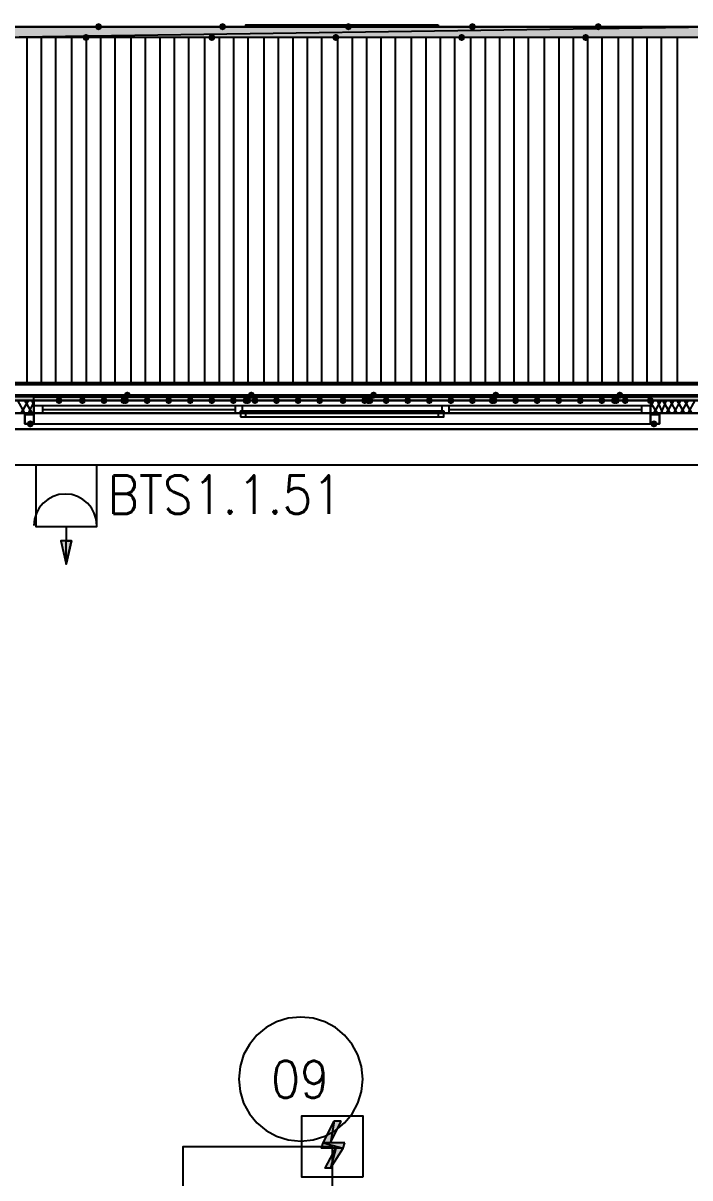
# Model space of a CAD drawing. Header units: millimetres. Extents: x 0 to 420, y 0 to 297.
# Drawn here: x 295.19 to 310.9, y 204.24 to 231.44 of the extents above; entities that cross this region are included whole.
import ezdxf

# ---------------------------------------------------------------- set-up
doc = ezdxf.new("R2010")
doc.units = ezdxf.units.MM
doc.layers.get('0').update_dxf_attribs({"linetype": 'CONTINUOUS'})
doc.styles.get("Standard").update_dxf_attribs({"font": 'STANDARD'})

msp = doc.modelspace()

# ---------------------------------------------------------------- hatches: boundary and pattern name
at = {"true_color": 0x000007}
h = msp.add_hatch(color=0, dxfattribs=at)
h.paths.add_polyline_path([(311.404, 231.097667), (294.005, 231.097667), (311.404, 231.351667)], flags=0)
h.paths.add_polyline_path([(294.005, 231.097667), (311.404, 231.351667), (294.005, 231.351667)], flags=0)
at = {"true_color": 0x0000fe}
for points in [[(297.053, 231.351667), (297.028129, 231.291871), (296.968333, 231.267), (296.908537, 231.291871), (296.883667, 231.351667), (296.908537, 231.411462), (296.968333, 231.436333), (297.028129, 231.411463)], [(299.974, 231.351667), (299.949129, 231.291871), (299.889333, 231.267), (299.829538, 231.291871), (299.804667, 231.351667), (299.829537, 231.411462), (299.889333, 231.436333), (299.949129, 231.411463)], [(302.937333, 231.351667), (302.912462, 231.291871), (302.852667, 231.267), (302.792871, 231.291871), (302.768, 231.351667), (302.792871, 231.411462), (302.852667, 231.436333), (302.912462, 231.411463)], [(305.858333, 231.351667), (305.833463, 231.291871), (305.773667, 231.267), (305.713871, 231.291871), (305.689, 231.351667), (305.713871, 231.411462), (305.773667, 231.436333), (305.833462, 231.411463)], [(308.821667, 231.351667), (308.796796, 231.291871), (308.737, 231.267), (308.677204, 231.291871), (308.652333, 231.351667), (308.677204, 231.411462), (308.737, 231.436333), (308.796796, 231.411463)], [(296.756667, 231.097667), (296.731796, 231.037871), (296.672, 231.013), (296.612204, 231.037871), (296.587333, 231.097667), (296.612204, 231.157462), (296.672, 231.182333), (296.731796, 231.157463)], [(299.72, 231.097667), (299.695129, 231.037871), (299.635333, 231.013), (299.575538, 231.037871), (299.550667, 231.097667), (299.575537, 231.157462), (299.635333, 231.182333), (299.695129, 231.157463)], [(302.641, 231.097667), (302.616129, 231.037871), (302.556333, 231.013), (302.496537, 231.037871), (302.471667, 231.097667), (302.496537, 231.157462), (302.556333, 231.182333), (302.616129, 231.157463)], [(305.604333, 231.097667), (305.579462, 231.037871), (305.519667, 231.013), (305.459871, 231.037871), (305.435, 231.097667), (305.459871, 231.157462), (305.519667, 231.182333), (305.579462, 231.157463)], [(308.525333, 231.097667), (308.500463, 231.037871), (308.440667, 231.013), (308.380871, 231.037871), (308.356, 231.097667), (308.380871, 231.157462), (308.440667, 231.182333), (308.500462, 231.157463)], [(297.645667, 222.546333), (297.620796, 222.486537), (297.561, 222.461667), (297.501204, 222.486537), (297.476333, 222.546333), (297.501204, 222.606129), (297.561, 222.631), (297.620796, 222.606129)], [(297.645667, 222.546333), (297.620796, 222.486537), (297.561, 222.461667), (297.501204, 222.486537), (297.476333, 222.546333), (297.501204, 222.606129), (297.561, 222.631), (297.620796, 222.606129)], [(297.645667, 222.546333), (297.620796, 222.486537), (297.561, 222.461667), (297.501204, 222.486537), (297.476333, 222.546333), (297.501204, 222.606129), (297.561, 222.631), (297.620796, 222.606129)], [(297.730333, 222.673333), (297.705462, 222.613537), (297.645667, 222.588667), (297.585871, 222.613537), (297.561, 222.673333), (297.585871, 222.733129), (297.645667, 222.758), (297.705462, 222.733129)], [(300.524333, 222.546333), (300.499462, 222.486537), (300.439667, 222.461667), (300.379871, 222.486537), (300.355, 222.546333), (300.379871, 222.606129), (300.439667, 222.631), (300.499462, 222.606129)], [(300.566667, 222.546333), (300.541796, 222.486537), (300.482, 222.461667), (300.422204, 222.486537), (300.397333, 222.546333), (300.422204, 222.606129), (300.482, 222.631), (300.541796, 222.606129)], [(300.566667, 222.546333), (300.541796, 222.486537), (300.482, 222.461667), (300.422204, 222.486537), (300.397333, 222.546333), (300.422204, 222.606129), (300.482, 222.631), (300.541796, 222.606129)], [(300.651333, 222.673333), (300.626463, 222.613537), (300.566667, 222.588667), (300.506871, 222.613537), (300.482, 222.673333), (300.506871, 222.733129), (300.566667, 222.758), (300.626462, 222.733129)], [(303.403, 222.546333), (303.378129, 222.486537), (303.318333, 222.461667), (303.258537, 222.486537), (303.233667, 222.546333), (303.258537, 222.606129), (303.318333, 222.631), (303.378129, 222.606129)], [(303.445333, 222.546333), (303.420462, 222.486537), (303.360667, 222.461667), (303.300871, 222.486537), (303.276, 222.546333), (303.300871, 222.606129), (303.360667, 222.631), (303.420462, 222.606129)], [(303.445333, 222.546333), (303.420462, 222.486537), (303.360667, 222.461667), (303.300871, 222.486537), (303.276, 222.546333), (303.300871, 222.606129), (303.360667, 222.631), (303.420462, 222.606129)], [(303.53, 222.673333), (303.505129, 222.613537), (303.445333, 222.588667), (303.385538, 222.613537), (303.360667, 222.673333), (303.385537, 222.733129), (303.445333, 222.758), (303.505129, 222.733129)], [(306.324, 222.546333), (306.299129, 222.486537), (306.239333, 222.461667), (306.179537, 222.486537), (306.154667, 222.546333), (306.179537, 222.606129), (306.239333, 222.631), (306.299129, 222.606129)], [(306.366333, 222.546333), (306.341462, 222.486537), (306.281667, 222.461667), (306.221871, 222.486537), (306.197, 222.546333), (306.221871, 222.606129), (306.281667, 222.631), (306.341462, 222.606129)], [(306.366333, 222.546333), (306.341462, 222.486537), (306.281667, 222.461667), (306.221871, 222.486537), (306.197, 222.546333), (306.221871, 222.606129), (306.281667, 222.631), (306.341462, 222.606129)], [(306.408667, 222.673333), (306.383796, 222.613537), (306.324, 222.588667), (306.264204, 222.613537), (306.239333, 222.673333), (306.264204, 222.733129), (306.324, 222.758), (306.383796, 222.733129)], [(309.202667, 222.546333), (309.177796, 222.486537), (309.118, 222.461667), (309.058204, 222.486537), (309.033333, 222.546333), (309.058204, 222.606129), (309.118, 222.631), (309.177796, 222.606129)], [(309.245, 222.546333), (309.220129, 222.486537), (309.160333, 222.461667), (309.100537, 222.486537), (309.075667, 222.546333), (309.100537, 222.606129), (309.160333, 222.631), (309.220129, 222.606129)], [(309.245, 222.546333), (309.220129, 222.486537), (309.160333, 222.461667), (309.100537, 222.486537), (309.075667, 222.546333), (309.100537, 222.606129), (309.160333, 222.631), (309.220129, 222.606129)], [(309.329667, 222.673333), (309.304796, 222.613537), (309.245, 222.588667), (309.185204, 222.613537), (309.160333, 222.673333), (309.185204, 222.733129), (309.245, 222.758), (309.304796, 222.733129)]]:
    msp.add_hatch(color=0, dxfattribs=at).paths.add_polyline_path(points, flags=0)
at = {"true_color": 0x000007}
h = msp.add_hatch(color=0, dxfattribs=at)
h.paths.add_polyline_path([(119.507, 222.673333), (381.550333, 222.673333), (119.507, 222.546333)], flags=0)
h.paths.add_polyline_path([(381.550333, 222.673333), (119.507, 222.546333), (381.550333, 222.546333)], flags=0)
for points in [[(296.121667, 222.546333), (296.096796, 222.486537), (296.037, 222.461667), (295.977204, 222.486537), (295.952333, 222.546333), (295.977204, 222.606129), (296.037, 222.631), (296.096796, 222.606129)], [(296.672, 222.546333), (296.647129, 222.486537), (296.587333, 222.461667), (296.527537, 222.486537), (296.502667, 222.546333), (296.527537, 222.606129), (296.587333, 222.631), (296.647129, 222.606129)], [(297.18, 222.546333), (297.155129, 222.486537), (297.095333, 222.461667), (297.035538, 222.486537), (297.010667, 222.546333), (297.035537, 222.606129), (297.095333, 222.631), (297.155129, 222.606129)], [(297.688, 222.546333), (297.663129, 222.486537), (297.603333, 222.461667), (297.543537, 222.486537), (297.518667, 222.546333), (297.543537, 222.606129), (297.603333, 222.631), (297.663129, 222.606129)], [(298.196, 222.546333), (298.171129, 222.486537), (298.111333, 222.461667), (298.051537, 222.486537), (298.026667, 222.546333), (298.051537, 222.606129), (298.111333, 222.631), (298.171129, 222.606129)], [(298.704, 222.546333), (298.679129, 222.486537), (298.619333, 222.461667), (298.559537, 222.486537), (298.534667, 222.546333), (298.559537, 222.606129), (298.619333, 222.631), (298.679129, 222.606129)], [(299.212, 222.546333), (299.187129, 222.486537), (299.127333, 222.461667), (299.067538, 222.486537), (299.042667, 222.546333), (299.067537, 222.606129), (299.127333, 222.631), (299.187129, 222.606129)], [(299.72, 222.546333), (299.695129, 222.486537), (299.635333, 222.461667), (299.575538, 222.486537), (299.550667, 222.546333), (299.575537, 222.606129), (299.635333, 222.631), (299.695129, 222.606129)], [(300.228, 222.546333), (300.203129, 222.486537), (300.143333, 222.461667), (300.083538, 222.486537), (300.058667, 222.546333), (300.083537, 222.606129), (300.143333, 222.631), (300.203129, 222.606129)], [(300.736, 222.546333), (300.711129, 222.486537), (300.651333, 222.461667), (300.591537, 222.486537), (300.566667, 222.546333), (300.591537, 222.606129), (300.651333, 222.631), (300.711129, 222.606129)], [(301.244, 222.546333), (301.219129, 222.486537), (301.159333, 222.461667), (301.099538, 222.486537), (301.074667, 222.546333), (301.099537, 222.606129), (301.159333, 222.631), (301.219129, 222.606129)], [(301.752, 222.546333), (301.727129, 222.486537), (301.667333, 222.461667), (301.607538, 222.486537), (301.582667, 222.546333), (301.607537, 222.606129), (301.667333, 222.631), (301.727129, 222.606129)], [(302.26, 222.546333), (302.235129, 222.486537), (302.175333, 222.461667), (302.115538, 222.486537), (302.090667, 222.546333), (302.115537, 222.606129), (302.175333, 222.631), (302.235129, 222.606129)], [(302.810333, 222.546333), (302.785462, 222.486537), (302.725667, 222.461667), (302.665871, 222.486537), (302.641, 222.546333), (302.665871, 222.606129), (302.725667, 222.631), (302.785462, 222.606129)], [(303.318333, 222.546333), (303.293462, 222.486537), (303.233667, 222.461667), (303.173871, 222.486537), (303.149, 222.546333), (303.173871, 222.606129), (303.233667, 222.631), (303.293462, 222.606129)], [(303.826333, 222.546333), (303.801462, 222.486537), (303.741667, 222.461667), (303.681871, 222.486537), (303.657, 222.546333), (303.681871, 222.606129), (303.741667, 222.631), (303.801462, 222.606129)], [(304.334333, 222.546333), (304.309463, 222.486537), (304.249667, 222.461667), (304.189871, 222.486537), (304.165, 222.546333), (304.189871, 222.606129), (304.249667, 222.631), (304.309462, 222.606129)], [(304.842333, 222.546333), (304.817462, 222.486537), (304.757667, 222.461667), (304.697871, 222.486537), (304.673, 222.546333), (304.697871, 222.606129), (304.757667, 222.631), (304.817462, 222.606129)], [(305.350333, 222.546333), (305.325462, 222.486537), (305.265667, 222.461667), (305.205871, 222.486537), (305.181, 222.546333), (305.205871, 222.606129), (305.265667, 222.631), (305.325462, 222.606129)], [(305.858333, 222.546333), (305.833463, 222.486537), (305.773667, 222.461667), (305.713871, 222.486537), (305.689, 222.546333), (305.713871, 222.606129), (305.773667, 222.631), (305.833462, 222.606129)], [(306.366333, 222.546333), (306.341462, 222.486537), (306.281667, 222.461667), (306.221871, 222.486537), (306.197, 222.546333), (306.221871, 222.606129), (306.281667, 222.631), (306.341462, 222.606129)], [(306.874333, 222.546333), (306.849462, 222.486537), (306.789667, 222.461667), (306.729871, 222.486537), (306.705, 222.546333), (306.729871, 222.606129), (306.789667, 222.631), (306.849462, 222.606129)], [(307.382333, 222.546333), (307.357462, 222.486537), (307.297667, 222.461667), (307.237871, 222.486537), (307.213, 222.546333), (307.237871, 222.606129), (307.297667, 222.631), (307.357462, 222.606129)], [(307.890333, 222.546333), (307.865463, 222.486537), (307.805667, 222.461667), (307.745871, 222.486537), (307.721, 222.546333), (307.745871, 222.606129), (307.805667, 222.631), (307.865462, 222.606129)], [(308.398333, 222.546333), (308.373462, 222.486537), (308.313667, 222.461667), (308.253871, 222.486537), (308.229, 222.546333), (308.253871, 222.606129), (308.313667, 222.631), (308.373462, 222.606129)], [(308.906333, 222.546333), (308.881463, 222.486537), (308.821667, 222.461667), (308.761871, 222.486537), (308.737, 222.546333), (308.761871, 222.606129), (308.821667, 222.631), (308.881462, 222.606129)], [(309.456667, 222.546333), (309.431796, 222.486537), (309.372, 222.461667), (309.312204, 222.486537), (309.287333, 222.546333), (309.312204, 222.606129), (309.372, 222.631), (309.431796, 222.606129)], [(310.049333, 222.546333), (310.024462, 222.486537), (309.964667, 222.461667), (309.904871, 222.486537), (309.88, 222.546333), (309.904871, 222.606129), (309.964667, 222.631), (310.024462, 222.606129)], [(295.444333, 221.996), (295.419462, 221.936204), (295.359667, 221.911333), (295.299871, 221.936204), (295.275, 221.996), (295.299871, 222.055796), (295.359667, 222.080667), (295.419462, 222.055796)], [(310.134, 221.996), (310.109129, 221.936204), (310.049333, 221.911333), (309.989537, 221.936204), (309.964667, 221.996), (309.989537, 222.055796), (310.049333, 222.080667), (310.109129, 222.055796)]]:
    msp.add_hatch(color=0, dxfattribs=at).paths.add_polyline_path(points, flags=0)
at = {"true_color": 0x000006}
h = msp.add_hatch(color=0, dxfattribs=at)
h.paths.add_polyline_path([(296.333334, 219.244332), (296.206334, 218.693999), (296.206334, 219.244332)], flags=0)
h.paths.add_polyline_path([(296.206334, 218.693999), (296.206334, 219.244332), (296.079334, 219.244332)], flags=0)
at = {"true_color": 0x000001}
h = msp.add_hatch(color=0, dxfattribs=at)
h.paths.add_polyline_path([(302.683334, 205.570666), (302.514, 205.570666), (302.429334, 205.062666)], flags=0)
h.paths.add_polyline_path([(302.514, 205.570666), (302.429334, 205.062666), (302.26, 205.062666)], flags=0)
h = msp.add_hatch(color=0, dxfattribs=at)
h.paths.add_polyline_path([(302.768, 205.062666), (302.26, 205.062666), (302.725667, 204.935666)], flags=0)
h.paths.add_polyline_path([(302.26, 205.062666), (302.725667, 204.935666), (302.217667, 204.935666)], flags=0)
h = msp.add_hatch(color=0, dxfattribs=at)
h.paths.add_polyline_path([(302.725667, 204.935666), (302.556334, 204.935666), (302.429334, 204.469999)], flags=0)
h.paths.add_polyline_path([(302.556334, 204.935666), (302.429334, 204.469999), (302.302334, 204.469999)], flags=0)

# ---------------------------------------------------------------- linework, layer by layer
at = {"color": 0, "true_color": 0x000007}
for points in [[(346.159667, 231.351667), (346.159667, 231.097667), (328.803, 231.097667), (328.803, 231.351667), (328.803, 231.097667), (311.404, 231.097667), (311.404, 231.351667), (311.404, 231.097667), (294.005, 231.097667), (294.005, 231.351667), (294.005, 231.097667), (276.606, 231.097667), (276.606, 231.351667), (259.249333, 231.351667), (259.249333, 231.097667), (276.606, 231.097667), (276.606, 231.351667), (294.005, 231.351667), (311.404, 231.351667), (328.803, 231.351667)], [(311.404, 231.097667), (294.005, 231.097667), (311.404, 231.351667)], [(294.005, 231.097667), (311.404, 231.351667), (294.005, 231.351667)], [(304.969333, 231.394), (304.969333, 231.351667), (300.439667, 231.351667), (300.439667, 231.394)], [(381.550333, 230.505), (381.550333, 231.097667), (119.507, 231.097667), (119.507, 230.505), (119.507, 223.52), (119.507, 222.927333), (381.550333, 222.927333), (381.550333, 223.52)], [(311.404, 222.631), (294.005, 222.631), (294.005, 222.969667), (311.404, 222.969667)], [(119.507, 222.673333), (381.550333, 222.673333), (119.507, 222.546333)], [(381.550333, 222.673333), (119.507, 222.546333), (381.550333, 222.546333)], [(119.507, 222.673333), (119.507, 222.546333), (381.550333, 222.546333), (381.550333, 222.673333)], [(392.938, 222.25), (258.868333, 222.25), (258.868333, 191.219667), (242.189, 191.219667), (242.189, 222.25), (108.119333, 222.25), (108.119333, 105.579333), (242.189, 105.579333), (242.189, 136.609667), (258.868333, 136.609667), (258.868333, 105.579333), (392.938, 105.579333)], [(295.232667, 222.25), (295.444333, 222.25), (295.444333, 221.996), (295.232667, 221.996)], [(295.444333, 222.25), (295.444333, 222.419333)], [(300.312667, 222.165333), (300.439667, 222.165333), (300.439667, 222.292333), (300.312667, 222.292333)], [(305.096333, 222.292333), (304.969333, 222.292333), (304.969333, 222.165333), (305.096333, 222.165333)], [(309.964667, 222.25), (309.964667, 222.419333)], [(309.964667, 222.25), (310.176333, 222.25), (310.176333, 221.996), (309.964667, 221.996)], [(295.232667, 222.207667), (295.232667, 221.996), (295.444333, 221.996), (295.444333, 222.207667)], [(309.964667, 222.207667), (309.964667, 221.996), (310.176333, 221.996), (310.176333, 222.207667)], [(242.189, 221.869), (242.189, 191.219667), (258.868333, 191.219667), (258.868333, 221.869), (392.557, 221.869), (392.557, 105.918), (258.868333, 105.918), (258.868333, 136.609667), (242.189, 136.609667), (242.189, 105.918), (108.500333, 105.918), (108.500333, 221.869)]]:
    msp.add_lwpolyline(points, close=True, dxfattribs=at)
for points in [[(311.404, 231.351667), (294.005, 231.351667)], [(300.439667, 231.351667), (300.439667, 231.394), (304.969333, 231.394)], [(119.507, 222.546333), (381.550333, 222.546333), (119.507, 222.546333), (381.550333, 222.546333)], [(119.507, 222.546333), (381.550333, 222.546333)], [(119.507, 222.546333), (381.550333, 222.546333)], [(295.444333, 222.546333), (292.565667, 222.546333)], [(295.232667, 222.25), (295.063333, 222.546333)], [(295.148, 222.25), (295.317333, 222.546333)], [(295.402, 222.25), (295.232667, 222.546333)], [(295.317333, 222.25), (295.444333, 222.504)], [(295.444333, 222.419333), (295.402, 222.546333)], [(295.444333, 222.546333), (295.444333, 222.631), (309.964667, 222.631), (309.964667, 222.546333)], [(295.444333, 222.546333), (295.444333, 222.419333), (295.444333, 222.25)], [(295.444333, 222.546333), (295.444333, 222.419333)], [(309.964667, 222.377), (310.049333, 222.546333)], [(309.964667, 222.546333), (309.964667, 222.419333), (309.964667, 222.25)], [(309.964667, 222.546333), (309.964667, 222.419333)], [(312.843333, 222.546333), (309.964667, 222.546333)], [(310.134, 222.25), (309.964667, 222.504)], [(310.049333, 222.25), (310.218667, 222.546333)], [(310.261, 222.25), (310.134, 222.546333)], [(310.218667, 222.25), (310.345667, 222.546333)], [(310.430333, 222.25), (310.261, 222.546333)], [(310.345667, 222.25), (310.515, 222.546333)], [(310.599667, 222.25), (310.430333, 222.546333)], [(310.515, 222.25), (310.684333, 222.546333)], [(310.769, 222.25), (310.599667, 222.546333)], [(310.684333, 222.25), (310.853667, 222.546333)], [(310.938333, 222.25), (310.769, 222.546333)], [(310.853667, 222.25), (311.023, 222.546333)], [(292.565667, 222.25), (295.444333, 222.25)], [(295.359667, 222.25), (295.359667, 222.207667)], [(295.444333, 222.25), (295.656, 222.25), (295.656, 222.419333), (295.444333, 222.419333)], [(302.725667, 222.25), (295.444333, 222.25), (295.444333, 222.123)], [(302.725667, 222.25), (295.444333, 222.25), (295.444333, 222.123)], [(295.444333, 222.25), (309.964667, 222.25)], [(300.185667, 222.419333), (295.656, 222.419333)], [(295.656, 222.334667), (300.185667, 222.334667)], [(295.656, 222.25), (300.185667, 222.25)], [(300.270333, 222.419333), (300.185667, 222.419333), (300.185667, 222.25), (300.270333, 222.25)], [(300.270333, 222.25), (300.312667, 222.25), (300.312667, 222.292333), (300.355, 222.292333), (300.355, 222.419333), (300.270333, 222.419333)], [(305.054, 222.419333), (300.355, 222.419333)], [(304.969333, 222.292333), (300.439667, 222.292333)], [(300.439667, 222.25), (304.969333, 222.25)], [(309.964667, 222.123), (309.964667, 222.25), (302.725667, 222.25)], [(309.964667, 222.123), (309.964667, 222.25), (302.725667, 222.25)], [(305.138667, 222.419333), (305.054, 222.419333), (305.054, 222.292333), (305.096333, 222.292333), (305.096333, 222.25), (305.138667, 222.25)], [(305.138667, 222.25), (305.223333, 222.25), (305.223333, 222.419333), (305.138667, 222.419333)], [(309.753, 222.419333), (305.223333, 222.419333)], [(305.223333, 222.334667), (309.753, 222.334667)], [(305.223333, 222.25), (309.753, 222.25)], [(309.964667, 222.419333), (309.753, 222.419333), (309.753, 222.25), (309.964667, 222.25)], [(309.964667, 222.25), (312.843333, 222.25)], [(310.049333, 222.25), (310.049333, 222.207667)], [(295.444333, 222.123), (295.444333, 221.996), (302.725667, 221.996)], [(295.444333, 222.123), (295.444333, 221.996), (302.725667, 221.996)], [(300.439667, 222.165333), (304.969333, 222.165333)], [(300.439667, 222.165333), (304.969333, 222.165333)], [(302.725667, 221.996), (309.964667, 221.996), (309.964667, 222.123)], [(302.725667, 221.996), (309.964667, 221.996), (309.964667, 222.123)], [(303.191333, 206.5655), (303.161661, 206.859844), (303.076561, 207.133996), (302.941905, 207.382083), (302.763566, 207.598232), (302.547416, 207.776572), (302.299329, 207.911228), (302.025177, 207.996328), (301.730833, 208.026), (301.43649, 207.996328), (301.162338, 207.911228), (300.914251, 207.776572), (300.698101, 207.598232), (300.519762, 207.382083), (300.385106, 207.133996), (300.300005, 206.859844), (300.270333, 206.5655)], [(300.270333, 206.5655), (300.300005, 206.271156), (300.385106, 205.997004), (300.519762, 205.748917), (300.698101, 205.532768), (300.914251, 205.354428), (301.162338, 205.219772), (301.43649, 205.134672), (301.730833, 205.105), (302.025177, 205.134672), (302.299329, 205.219772), (302.547416, 205.354428), (302.763566, 205.532768), (302.941905, 205.748917), (303.076561, 205.997004), (303.161661, 206.271156), (303.191333, 206.5655)], [(301.752, 205.697666), (303.191334, 205.697666)]]:
    msp.add_lwpolyline(points, dxfattribs=at)
at = {"color": 0, "true_color": 0x0000fd}
for points in [[(295.275, 231.097667), (295.275, 222.927333)], [(295.613667, 231.097667), (295.613667, 222.927333)], [(295.952333, 231.097667), (295.952333, 222.927333)], [(296.333333, 231.097667), (296.333333, 222.927333)], [(296.672, 231.097667), (296.672, 222.927333)], [(297.010667, 231.097667), (297.010667, 222.927333)], [(297.349333, 231.097667), (297.349333, 222.927333)], [(297.730333, 231.097667), (297.730333, 222.927333)], [(298.069, 231.097667), (298.069, 222.927333)], [(298.407667, 231.097667), (298.407667, 222.927333)], [(298.746333, 231.097667), (298.746333, 222.927333)], [(299.085, 231.097667), (299.085, 222.927333)], [(299.466, 231.097667), (299.466, 222.927333)], [(299.804667, 231.097667), (299.804667, 222.927333)], [(300.143333, 231.097667), (300.143333, 222.927333)], [(300.482, 231.097667), (300.482, 222.927333)], [(300.863, 231.097667), (300.863, 222.927333)], [(301.201667, 231.097667), (301.201667, 222.927333)], [(301.540333, 231.097667), (301.540333, 222.927333)], [(301.879, 231.097667), (301.879, 222.927333)], [(302.217667, 231.097667), (302.217667, 222.927333)], [(302.598667, 231.097667), (302.598667, 222.927333)], [(302.937333, 231.097667), (302.937333, 222.927333)], [(303.276, 231.097667), (303.276, 222.927333)], [(303.614667, 231.097667), (303.614667, 222.927333)], [(303.953333, 231.097667), (303.953333, 222.927333)], [(304.334333, 231.097667), (304.334333, 222.927333)], [(304.673, 231.097667), (304.673, 222.927333)], [(305.011667, 231.097667), (305.011667, 222.927333)], [(305.350333, 231.097667), (305.350333, 222.927333)], [(305.731333, 231.097667), (305.731333, 222.927333)], [(306.07, 231.097667), (306.07, 222.927333)], [(306.408667, 231.097667), (306.408667, 222.927333)], [(306.747333, 231.097667), (306.747333, 222.927333)], [(307.086, 231.097667), (307.086, 222.927333)], [(307.467, 231.097667), (307.467, 222.927333)], [(307.805667, 231.097667), (307.805667, 222.927333)], [(308.144333, 231.097667), (308.144333, 222.927333)], [(308.483, 231.097667), (308.483, 222.927333)], [(308.821667, 231.097667), (308.821667, 222.927333)], [(309.202667, 231.097667), (309.202667, 222.927333)], [(309.541333, 231.097667), (309.541333, 222.927333)], [(309.88, 231.097667), (309.88, 222.927333)], [(310.218667, 231.097667), (310.218667, 222.927333)], [(310.599667, 231.097667), (310.599667, 222.927333)]]:
    msp.add_lwpolyline(points, dxfattribs=at)
at = {"color": 0, "true_color": 0x00002b}
msp.add_lwpolyline([(311.277, 222.25), (294.174333, 222.25), (294.174333, 187.748333), (311.277, 187.748333)], close=True, dxfattribs=at)
at = {"color": 0, "true_color": 0x0000fe}
msp.add_lwpolyline([(242.189, 221.869), (108.500333, 221.869), (108.500333, 105.918), (242.189, 105.918), (242.189, 136.609667), (258.868333, 136.609667), (258.868333, 105.918), (392.557, 105.918), (392.557, 221.869), (258.868333, 221.869), (258.868333, 191.219667), (242.189, 191.219667)], close=True, dxfattribs=at)
at = {"color": 0, "true_color": 0x000006}
for points in [[(114.342335, 107.526666), (368.215334, 107.526666), (379.899333, 107.526666), (379.899333, 221.022332), (115.908668, 221.022332), (115.908668, 218.778666), (121.496668, 218.778666), (121.496668, 164.591999)], [(296.926, 219.604166), (296.910949, 219.75347), (296.867782, 219.892532), (296.799478, 220.018373), (296.709016, 220.128014), (296.599374, 220.218477), (296.473533, 220.286781), (296.334471, 220.329948), (296.185167, 220.344999), (296.035863, 220.329948), (295.896801, 220.286781), (295.77096, 220.218477), (295.661319, 220.128014), (295.570856, 220.018373), (295.502552, 219.892532), (295.459385, 219.75347), (295.444334, 219.604166)], [(296.206334, 219.582999), (296.206334, 219.244332), (296.079334, 219.244332), (296.206334, 218.693999), (296.333334, 219.244332), (296.206334, 219.244332)]]:
    msp.add_lwpolyline(points, dxfattribs=at)
for points in [[(295.486667, 221.022332), (295.486667, 219.582999), (296.926, 219.582999), (296.926, 221.022332)], [(296.206334, 218.693999), (296.206334, 219.244332), (296.079334, 219.244332)], [(296.333334, 219.244332), (296.206334, 218.693999), (296.206334, 219.244332)]]:
    msp.add_lwpolyline(points, close=True, dxfattribs=at)
at = {"color": 0, "true_color": 0x000001}
for points in [[(303.191334, 204.258333), (301.752, 204.258333), (301.752, 205.697666), (303.191334, 205.697666)], [(302.514, 205.570666), (302.429334, 205.062666), (302.26, 205.062666)], [(302.683334, 205.570666), (302.514, 205.570666), (302.429334, 205.062666)], [(302.26, 205.062666), (302.725667, 204.935666), (302.217667, 204.935666)], [(302.768, 205.062666), (302.26, 205.062666), (302.725667, 204.935666)], [(302.556334, 204.935666), (302.429334, 204.469999), (302.302334, 204.469999)], [(302.725667, 204.935666), (302.556334, 204.935666), (302.429334, 204.469999)]]:
    msp.add_lwpolyline(points, close=True, dxfattribs=at)
msp.add_lwpolyline([(264.244667, 189.526333), (281.855334, 189.526333), (281.855334, 204.977999), (285.115001, 204.977999), (285.115001, 189.526333), (298.958, 189.526333), (298.958, 204.977999), (302.471667, 204.977999), (302.471667, 189.526333), (315.679667, 189.526333), (316.399334, 189.526333), (316.399334, 190.245999), (316.399334, 204.977999), (319.870667, 204.977999), (319.870667, 189.526333), (333.078667, 189.526333)], dxfattribs=at)

# ---------------------------------------------------------------- texts
at = {"color": 0, "true_color": 0x000007, "attachment_point": 1}
for s, insert, char_height, width in [('BTS1.1.51', (297.18, 220.780901), 0.90157, 4.9085474), ('09', (301.03234, 206.993034), 0.872032, 1.06581688)]:
    msp.add_mtext(s, dxfattribs=dict(at, insert=insert, char_height=char_height, width=width))

doc.saveas('drawing.dxf')
